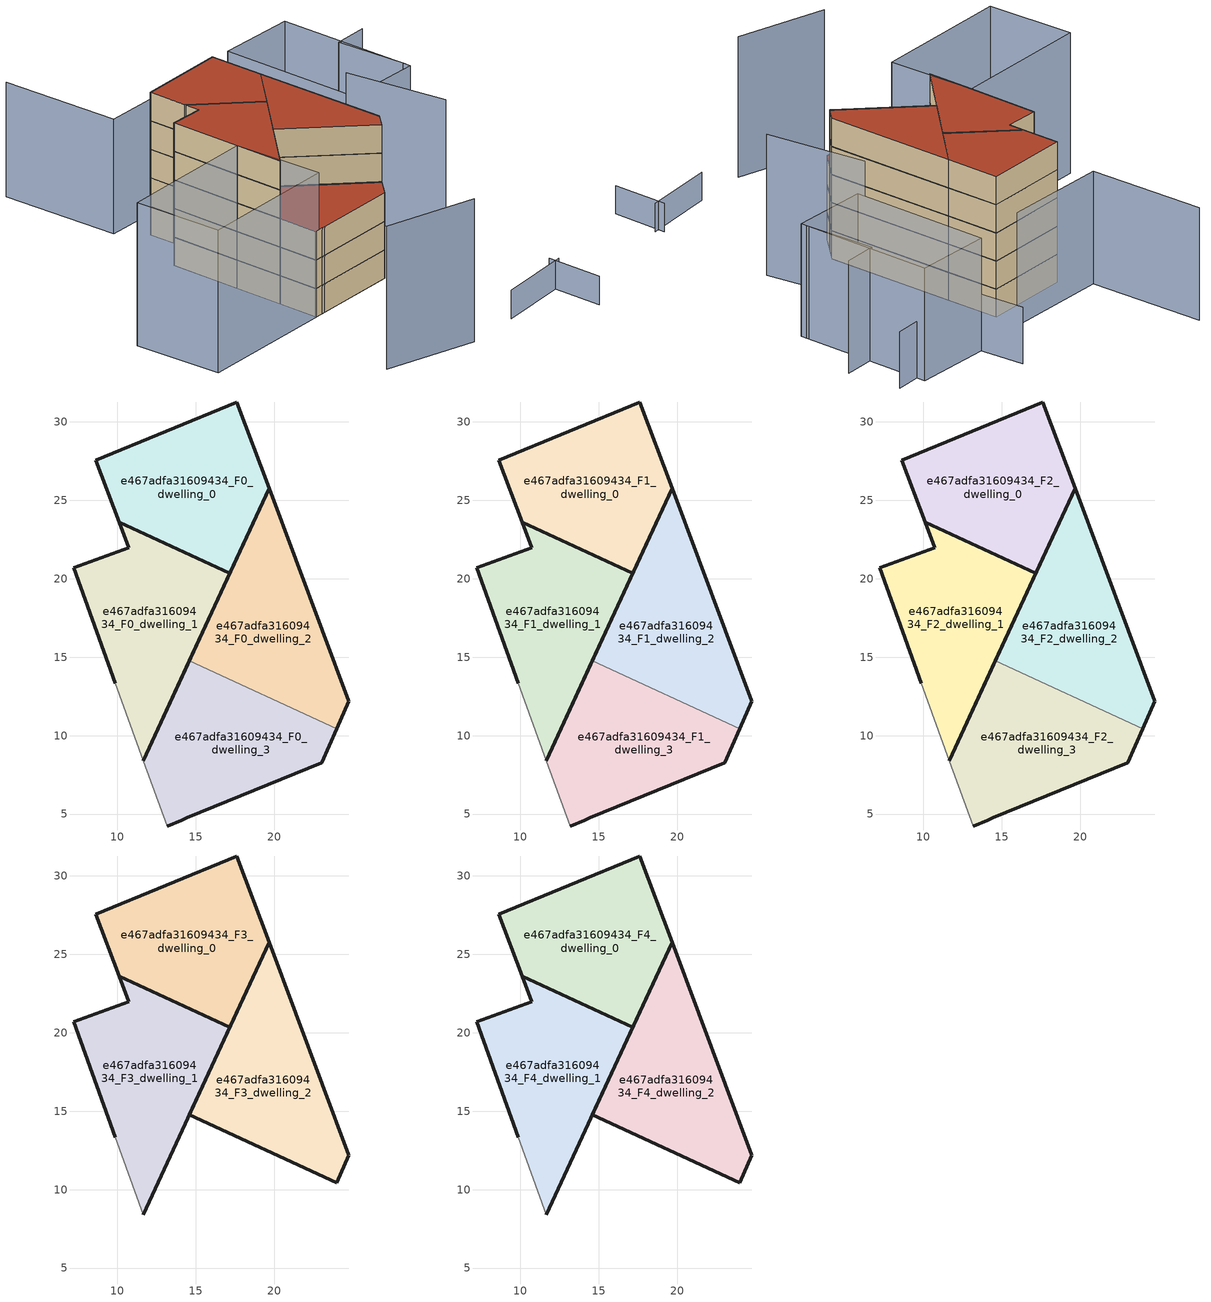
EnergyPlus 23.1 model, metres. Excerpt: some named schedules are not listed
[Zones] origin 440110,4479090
e467adfa31609434_F0_dwelling_0
 floor ground (EU_floor_Construction): 17.17,20.34 19.67,25.79 17.63,31.27 8.64,27.55 10.12,23.59 z0
 wall outside (EU_wall_Construction): 17.17,20.35 10.12,23.59 8.64,27.55 17.63,31.27 19.67,25.79 17.17,20.34 z0:3
e467adfa31609434_F0_dwelling_1
 floor ground (EU_floor_Construction): 11.66,8.38 17.17,20.34 10.12,23.59 10.72,21.99 7.23,20.72 9.86,13.34 z0
 wall outside (EU_wall_Construction): 9.86,13.34 7.23,20.72 10.72,21.99 10.12,23.59 17.17,20.34 11.66,8.38 z0:3
 wall adiabatic (EU_wall_Construction): 11.66,8.38 9.86,13.34 z0:3
e467adfa31609434_F0_dwelling_2
 floor ground (EU_floor_Construction): 23.99,10.45 24.75,12.2 19.67,25.79 14.6,14.77 z0
 wall outside (EU_wall_Construction): 14.6,14.77 19.67,25.79 24.75,12.2 23.99,10.45 z0:3
 wall to e467adfa31609434_F0_dwelling_3 (EU_wall_Construction): 23.99,10.45 14.6,14.77 z0:3
e467adfa31609434_F0_dwelling_3
 floor ground (EU_floor_Construction): 23.04,8.28 23.99,10.45 14.6,14.77 11.66,8.38 13.17,4.24 14.1,4.62 14.44,4.75 z0
 wall outside (EU_wall_Construction): 11.66,8.38 14.6,14.77 / 23.99,10.45 23.04,8.28 14.44,4.75 14.1,4.62 13.17,4.24 z0:3
 wall adiabatic (EU_wall_Construction): 13.17,4.24 11.66,8.38 z0:3
e467adfa31609434_F1_dwelling_0
 floor to e467adfa31609434_F0_dwelling_0 (EU_floor_Construction): 17.17,20.34 19.67,25.79 17.63,31.27 8.64,27.55 10.12,23.59 z3
 wall outside (EU_wall_Construction): 17.17,20.35 10.12,23.59 8.64,27.55 17.63,31.27 19.67,25.79 17.17,20.34 z3:6
e467adfa31609434_F1_dwelling_1
 floor to e467adfa31609434_F0_dwelling_1 (EU_floor_Construction): 11.66,8.38 17.17,20.34 10.12,23.59 10.72,21.99 7.23,20.72 9.86,13.34 z3
 wall outside (EU_wall_Construction): 9.86,13.34 7.23,20.72 10.72,21.99 10.12,23.59 17.17,20.34 11.66,8.38 z3:6
 wall adiabatic (EU_wall_Construction): 11.66,8.38 9.86,13.34 z3:6
e467adfa31609434_F1_dwelling_2
 floor to e467adfa31609434_F0_dwelling_2 (EU_floor_Construction): 23.99,10.45 24.75,12.2 19.67,25.79 14.6,14.77 z3
 wall outside (EU_wall_Construction): 14.6,14.77 19.67,25.79 24.75,12.2 23.99,10.45 z3:6
 wall to e467adfa31609434_F1_dwelling_3 (EU_wall_Construction): 23.99,10.45 14.6,14.77 z3:6
e467adfa31609434_F1_dwelling_3
 floor to e467adfa31609434_F0_dwelling_3 (EU_floor_Construction): 23.04,8.28 23.99,10.45 14.6,14.77 11.66,8.38 13.17,4.24 14.1,4.62 14.44,4.75 z3
 wall outside (EU_wall_Construction): 11.66,8.38 14.6,14.77 / 23.99,10.45 23.04,8.28 14.44,4.75 14.1,4.62 13.17,4.24 z3:6
 wall adiabatic (EU_wall_Construction): 13.17,4.24 11.66,8.38 z3:6
e467adfa31609434_F2_dwelling_0
 floor to e467adfa31609434_F1_dwelling_0 (EU_floor_Construction): 17.17,20.34 19.67,25.79 17.63,31.27 8.64,27.55 10.12,23.59 z6
 wall outside (EU_wall_Construction): 17.17,20.35 10.12,23.59 8.64,27.55 17.63,31.27 19.67,25.79 17.17,20.34 z6:9
e467adfa31609434_F2_dwelling_1
 floor to e467adfa31609434_F1_dwelling_1 (EU_floor_Construction): 11.66,8.38 17.17,20.34 10.12,23.59 10.72,21.99 7.23,20.72 9.86,13.34 z6
 wall outside (EU_wall_Construction): 9.86,13.34 7.23,20.72 10.72,21.99 10.12,23.59 17.17,20.34 11.66,8.38 z6:9
 wall adiabatic (EU_wall_Construction): 11.66,8.38 9.86,13.34 z6:9
e467adfa31609434_F2_dwelling_2
 floor to e467adfa31609434_F1_dwelling_2 (EU_floor_Construction): 23.99,10.45 24.75,12.2 19.67,25.79 14.6,14.77 z6
 wall outside (EU_wall_Construction): 14.6,14.77 19.67,25.79 24.75,12.2 23.99,10.45 z6:9
 wall to e467adfa31609434_F2_dwelling_3 (EU_wall_Construction): 23.99,10.45 14.6,14.77 z6:9
e467adfa31609434_F2_dwelling_3
 floor to e467adfa31609434_F1_dwelling_3 (EU_floor_Construction): 23.04,8.28 23.99,10.45 14.6,14.77 11.66,8.38 13.17,4.24 14.1,4.62 14.44,4.75 z6
 wall outside (EU_wall_Construction): 11.66,8.38 14.6,14.77 / 23.99,10.45 23.04,8.28 14.44,4.75 14.1,4.62 13.17,4.24 z6:9
 wall adiabatic (EU_wall_Construction): 13.17,4.24 11.66,8.38 z6:9
 roof outside (EU_roof_Construction): 23.99,10.45 23.04,8.28 14.44,4.75 14.1,4.62 13.17,4.24 11.66,8.38 14.6,14.77 z9
e467adfa31609434_F3_dwelling_0
 floor to e467adfa31609434_F2_dwelling_0 (EU_floor_Construction): 17.17,20.34 19.67,25.79 17.63,31.27 8.64,27.55 10.12,23.59 z9
 wall outside (EU_wall_Construction): 17.17,20.35 10.12,23.59 8.64,27.55 17.63,31.27 19.67,25.79 17.17,20.34 z9:12
e467adfa31609434_F3_dwelling_1
 floor to e467adfa31609434_F2_dwelling_1 (EU_floor_Construction): 11.66,8.38 17.17,20.34 10.12,23.59 10.72,21.99 7.23,20.72 9.86,13.34 z9
 wall outside (EU_wall_Construction): 9.86,13.34 7.23,20.72 10.72,21.99 10.12,23.59 17.17,20.34 11.66,8.38 z9:12
 wall adiabatic (EU_wall_Construction): 11.66,8.38 9.86,13.34 z9:12
e467adfa31609434_F3_dwelling_2
 floor to e467adfa31609434_F2_dwelling_2 (EU_floor_Construction): 23.99,10.45 24.75,12.2 19.67,25.79 14.6,14.77 z9
 wall outside (EU_wall_Construction): 24.75,12.2 23.99,10.45 14.6,14.77 19.67,25.79 24.75,12.2 z9:12
e467adfa31609434_F4_dwelling_0
 floor to e467adfa31609434_F3_dwelling_0 (EU_floor_Construction): 17.17,20.34 19.67,25.79 17.63,31.27 8.64,27.55 10.12,23.59 z12
 wall outside (EU_wall_Construction): 17.17,20.35 10.12,23.59 8.64,27.55 17.63,31.27 19.67,25.79 17.17,20.34 z12:15
 roof outside (EU_roof_Construction): 17.63,31.27 19.67,25.79 17.17,20.34 10.12,23.59 8.64,27.55 z15
e467adfa31609434_F4_dwelling_1
 floor to e467adfa31609434_F3_dwelling_1 (EU_floor_Construction): 11.66,8.38 17.17,20.34 10.12,23.59 10.72,21.99 7.23,20.72 9.86,13.34 z12
 wall outside (EU_wall_Construction): 9.86,13.34 7.23,20.72 10.72,21.99 10.12,23.59 17.17,20.34 11.66,8.38 z12:15
 wall adiabatic (EU_wall_Construction): 11.66,8.38 9.86,13.34 z12:15
 roof outside (EU_roof_Construction): 17.17,20.34 11.66,8.38 9.86,13.34 7.23,20.72 10.72,21.99 10.12,23.59 z15
e467adfa31609434_F4_dwelling_2
 floor to e467adfa31609434_F3_dwelling_2 (EU_floor_Construction): 23.99,10.45 24.75,12.2 19.67,25.79 14.6,14.77 z12
 wall outside (EU_wall_Construction): 24.75,12.2 23.99,10.45 14.6,14.77 19.67,25.79 24.75,12.2 z12:15
 roof outside (EU_roof_Construction): 19.67,25.79 24.75,12.2 23.99,10.45 14.6,14.77 z15
shading: 13.26,-8.88 23.42,-7.87 / 31.93,12.08 26.78,21.9 / -4.56,7.41 9.86,13.34 / 9.86,13.34 13.53,4.39 / 13.53,4.39 -0.88,-1.53 / -0.88,-1.53 -4.56,7.41 z0:15; 28.97,-5.31 36.35,-1.59 / 37.64,-6.89 35.56,-1.16 z0:3; 35.66,26.06 32.62,33.3 / 32.62,33.3 36.06,34.74 / 16.78,33.82 5.82,29.55 / 5.82,29.55 1.1,41.66 / 30.57,39.84 35.88,25.43 / 35.88,25.43 27.87,22.47 / 27.87,22.47 22.55,36.88 / 22.55,36.88 30.57,39.84 z0:12; 33.44,40.05 23.19,35.44 / 23.19,35.44 20.53,41.35 z0:6
[Building]
EU S2 Campaign: North Axis=0; Terrain=City; Solar Distribution=FullExterior
[Site:Location]
Madrid: Latitude=40.5; Longitude=-3.5; Time Zone=1; Elevation=609
[SizingPeriod:WeatherFileDays]
AnnualSizingPeriod: Begin Month=1; Begin Day of Month=1; End Month=12; End Day of Month=31; Day of Week for Start Day=Monday; Use Weather File Daylight Saving Period=No; Use Weather File Rain and Snow Indicators=No
[MATERIAL]
EU_InternalMass_Material: Roughness=MediumRough; Thickness=0.1; Conductivity=1; Density=1800; Specific Heat=900; Thermal Absorptance=0.9; Solar Absorptance=0.7; Visible Absorptance=0.7
[MATERIAL:NOMASS] Roughness=MediumRough; Thermal Absorptance=0.9; Solar Absorptance=0.7; Visible Absorptance=0.7
Name | Thermal Resistance
EU_wall_NoMass | 0.609216
EU_roof_NoMass | 0.513268
EU_floor_NoMass | 0.568163
[CONSTRUCTION]
EU_wall_Construction: EU_wall_NoMass
EU_roof_Construction: EU_roof_NoMass
EU_floor_Construction: EU_floor_NoMass
EU_InternalMass_Construction: EU_InternalMass_Material
[ZONE] Type=1; Multiplier=1; Ceiling Height=autocalculate; Floor Area=autocalculate; Part of Total Floor Area=Yes
Name | Volume
e467adfa31609434_F0_dwelling_0 | 216.702
e467adfa31609434_F1_dwelling_0; e467adfa31609434_F2_dwelling_0; e467adfa31609434_F3_dwelling_0; e467adfa31609434_F4_dwelling_0 | 216.703
e467adfa31609434_F0_dwelling_1 | 216.71
e467adfa31609434_F1_dwelling_1; e467adfa31609434_F2_dwelling_1; e467adfa31609434_F3_dwelling_1; e467adfa31609434_F4_dwelling_1 | 216.709
e467adfa31609434_F0_dwelling_2; e467adfa31609434_F1_dwelling_2; e467adfa31609434_F2_dwelling_2; e467adfa31609434_F3_dwelling_2; e467adfa31609434_F4_dwelling_2 | 216.69
e467adfa31609434_F0_dwelling_3; e467adfa31609434_F1_dwelling_3; e467adfa31609434_F2_dwelling_3 | 216.713
[INTERNALMASS] Construction=EU_InternalMass_Construction
Name | Zone or ZoneList | Surface Area
e467adfa31609434_F0_dwelling_0_EU_InternalMass | e467adfa31609434_F0_dwelling_0 | 72.2343
e467adfa31609434_F0_dwelling_1_EU_InternalMass | e467adfa31609434_F0_dwelling_1 | 72.2359
e467adfa31609434_F0_dwelling_2_EU_InternalMass | e467adfa31609434_F0_dwelling_2 | 72.2313
e467adfa31609434_F0_dwelling_3_EU_InternalMass | e467adfa31609434_F0_dwelling_3 | 72.2376
e467adfa31609434_F1_dwelling_0_EU_InternalMass | e467adfa31609434_F1_dwelling_0 | 72.2343
e467adfa31609434_F1_dwelling_1_EU_InternalMass | e467adfa31609434_F1_dwelling_1 | 72.2359
e467adfa31609434_F1_dwelling_2_EU_InternalMass | e467adfa31609434_F1_dwelling_2 | 72.2313
e467adfa31609434_F1_dwelling_3_EU_InternalMass | e467adfa31609434_F1_dwelling_3 | 72.2376
e467adfa31609434_F2_dwelling_0_EU_InternalMass | e467adfa31609434_F2_dwelling_0 | 72.2343
e467adfa31609434_F2_dwelling_1_EU_InternalMass | e467adfa31609434_F2_dwelling_1 | 72.2359
e467adfa31609434_F2_dwelling_2_EU_InternalMass | e467adfa31609434_F2_dwelling_2 | 72.2313
e467adfa31609434_F2_dwelling_3_EU_InternalMass | e467adfa31609434_F2_dwelling_3 | 72.2376
e467adfa31609434_F3_dwelling_0_EU_InternalMass | e467adfa31609434_F3_dwelling_0 | 96.3148
e467adfa31609434_F3_dwelling_1_EU_InternalMass | e467adfa31609434_F3_dwelling_1 | 96.3164
e467adfa31609434_F3_dwelling_2_EU_InternalMass | e467adfa31609434_F3_dwelling_2 | 96.3124
e467adfa31609434_F4_dwelling_0_EU_InternalMass | e467adfa31609434_F4_dwelling_0 | 96.3148
e467adfa31609434_F4_dwelling_1_EU_InternalMass | e467adfa31609434_F4_dwelling_1 | 96.3164
e467adfa31609434_F4_dwelling_2_EU_InternalMass | e467adfa31609434_F4_dwelling_2 | 96.3124
[OTHEREQUIPMENT] Fuel Type=Electricity; Design Level Calculation Method=Watts/Area; Power per Zone Floor Area=1; Fraction Latent=0; Fraction Radiant=0; Fraction Lost=0; Carbon Dioxide Generation Rate=0; EndUse Subcategory=EU_Step8_InternalGains
Name | Zone or ZoneList or Space or SpaceList | Schedule
EU_Step8_InternalGain_e467adfa31609434_F0_dwelling_0_f000 | e467adfa31609434_F0_dwelling_0 | EU_Step8_GainSchedule_e467adfa31609434_F0_dwelling_0_f000
EU_Step8_InternalGain_e467adfa31609434_F0_dwelling_1_f000 | e467adfa31609434_F0_dwelling_1 | EU_Step8_GainSchedule_e467adfa31609434_F0_dwelling_1_f000
EU_Step8_InternalGain_e467adfa31609434_F0_dwelling_2_f000 | e467adfa31609434_F0_dwelling_2 | EU_Step8_GainSchedule_e467adfa31609434_F0_dwelling_2_f000
EU_Step8_InternalGain_e467adfa31609434_F0_dwelling_3_f000 | e467adfa31609434_F0_dwelling_3 | EU_Step8_GainSchedule_e467adfa31609434_F0_dwelling_3_f000
EU_Step8_InternalGain_e467adfa31609434_F1_dwelling_0_f000 | e467adfa31609434_F1_dwelling_0 | EU_Step8_GainSchedule_e467adfa31609434_F1_dwelling_0_f000
EU_Step8_InternalGain_e467adfa31609434_F1_dwelling_1_f000 | e467adfa31609434_F1_dwelling_1 | EU_Step8_GainSchedule_e467adfa31609434_F1_dwelling_1_f000
EU_Step8_InternalGain_e467adfa31609434_F1_dwelling_2_f000 | e467adfa31609434_F1_dwelling_2 | EU_Step8_GainSchedule_e467adfa31609434_F1_dwelling_2_f000
EU_Step8_InternalGain_e467adfa31609434_F1_dwelling_3_f000 | e467adfa31609434_F1_dwelling_3 | EU_Step8_GainSchedule_e467adfa31609434_F1_dwelling_3_f000
EU_Step8_InternalGain_e467adfa31609434_F2_dwelling_0_f000 | e467adfa31609434_F2_dwelling_0 | EU_Step8_GainSchedule_e467adfa31609434_F2_dwelling_0_f000
EU_Step8_InternalGain_e467adfa31609434_F2_dwelling_1_f000 | e467adfa31609434_F2_dwelling_1 | EU_Step8_GainSchedule_e467adfa31609434_F2_dwelling_1_f000
EU_Step8_InternalGain_e467adfa31609434_F2_dwelling_2_f000 | e467adfa31609434_F2_dwelling_2 | EU_Step8_GainSchedule_e467adfa31609434_F2_dwelling_2_f000
EU_Step8_InternalGain_e467adfa31609434_F2_dwelling_3_f000 | e467adfa31609434_F2_dwelling_3 | EU_Step8_GainSchedule_e467adfa31609434_F2_dwelling_3_f000
EU_Step8_InternalGain_e467adfa31609434_F3_dwelling_0_f000 | e467adfa31609434_F3_dwelling_0 | EU_Step8_GainSchedule_e467adfa31609434_F3_dwelling_0_f000
EU_Step8_InternalGain_e467adfa31609434_F3_dwelling_1_f000 | e467adfa31609434_F3_dwelling_1 | EU_Step8_GainSchedule_e467adfa31609434_F3_dwelling_1_f000
EU_Step8_InternalGain_e467adfa31609434_F3_dwelling_2_f000 | e467adfa31609434_F3_dwelling_2 | EU_Step8_GainSchedule_e467adfa31609434_F3_dwelling_2_f000
EU_Step8_InternalGain_e467adfa31609434_F4_dwelling_0_f000 | e467adfa31609434_F4_dwelling_0 | EU_Step8_GainSchedule_e467adfa31609434_F4_dwelling_0_f000
EU_Step8_InternalGain_e467adfa31609434_F4_dwelling_1_f000 | e467adfa31609434_F4_dwelling_1 | EU_Step8_GainSchedule_e467adfa31609434_F4_dwelling_1_f000
EU_Step8_InternalGain_e467adfa31609434_F4_dwelling_2_f000 | e467adfa31609434_F4_dwelling_2 | EU_Step8_GainSchedule_e467adfa31609434_F4_dwelling_2_f000
[ZONEVENTILATION:DESIGNFLOWRATE] Schedule=EU_AlwaysOn; Design Flow Rate Calculation Method=AirChanges/Hour; Air Changes per Hour=0.752966; Ventilation Type=Natural; Fan Pressure Rise=0; Fan Total Efficiency=1; Constant Term Coefficient=1; Temperature Term Coefficient=0; Velocity Term Coefficient=0; Velocity Squared Term Coefficient=0; Minimum Indoor Temperature=-100; Maximum Indoor Temperature=100; Delta Temperature=-100; Minimum Outdoor Temperature=-100; Maximum Outdoor Temperature=100; Maximum Wind Speed=40
Name | Zone or ZoneList or Space or SpaceList
EU_ConstantAir_e467adfa31609434_F0_dwelling_0 | e467adfa31609434_F0_dwelling_0
EU_ConstantAir_e467adfa31609434_F0_dwelling_1 | e467adfa31609434_F0_dwelling_1
EU_ConstantAir_e467adfa31609434_F0_dwelling_2 | e467adfa31609434_F0_dwelling_2
EU_ConstantAir_e467adfa31609434_F0_dwelling_3 | e467adfa31609434_F0_dwelling_3
EU_ConstantAir_e467adfa31609434_F1_dwelling_0 | e467adfa31609434_F1_dwelling_0
EU_ConstantAir_e467adfa31609434_F1_dwelling_1 | e467adfa31609434_F1_dwelling_1
EU_ConstantAir_e467adfa31609434_F1_dwelling_2 | e467adfa31609434_F1_dwelling_2
EU_ConstantAir_e467adfa31609434_F1_dwelling_3 | e467adfa31609434_F1_dwelling_3
EU_ConstantAir_e467adfa31609434_F2_dwelling_0 | e467adfa31609434_F2_dwelling_0
EU_ConstantAir_e467adfa31609434_F2_dwelling_1 | e467adfa31609434_F2_dwelling_1
EU_ConstantAir_e467adfa31609434_F2_dwelling_2 | e467adfa31609434_F2_dwelling_2
EU_ConstantAir_e467adfa31609434_F2_dwelling_3 | e467adfa31609434_F2_dwelling_3
EU_ConstantAir_e467adfa31609434_F3_dwelling_0 | e467adfa31609434_F3_dwelling_0
EU_ConstantAir_e467adfa31609434_F3_dwelling_1 | e467adfa31609434_F3_dwelling_1
EU_ConstantAir_e467adfa31609434_F3_dwelling_2 | e467adfa31609434_F3_dwelling_2
EU_ConstantAir_e467adfa31609434_F4_dwelling_0 | e467adfa31609434_F4_dwelling_0
EU_ConstantAir_e467adfa31609434_F4_dwelling_1 | e467adfa31609434_F4_dwelling_1
EU_ConstantAir_e467adfa31609434_F4_dwelling_2 | e467adfa31609434_F4_dwelling_2
[HVACTEMPLATE:THERMOSTAT] Constant Heating Setpoint=20; Constant Cooling Setpoint=50
EU_HeatOnly_e467adfa31609434_F0_dwelling_0; EU_HeatOnly_e467adfa31609434_F0_dwelling_1; EU_HeatOnly_e467adfa31609434_F0_dwelling_2; EU_HeatOnly_e467adfa31609434_F0_dwelling_3; EU_HeatOnly_e467adfa31609434_F1_dwelling_0; EU_HeatOnly_e467adfa31609434_F1_dwelling_1; EU_HeatOnly_e467adfa31609434_F1_dwelling_2; EU_HeatOnly_e467adfa31609434_F1_dwelling_3; EU_HeatOnly_e467adfa31609434_F2_dwelling_0; EU_HeatOnly_e467adfa31609434_F2_dwelling_1; EU_HeatOnly_e467adfa31609434_F2_dwelling_2; EU_HeatOnly_e467adfa31609434_F2_dwelling_3; EU_HeatOnly_e467adfa31609434_F3_dwelling_0; EU_HeatOnly_e467adfa31609434_F3_dwelling_1; EU_HeatOnly_e467adfa31609434_F3_dwelling_2; EU_HeatOnly_e467adfa31609434_F4_dwelling_0; EU_HeatOnly_e467adfa31609434_F4_dwelling_1; EU_HeatOnly_e467adfa31609434_F4_dwelling_2
[HVACTEMPLATE:ZONE:IDEALLOADSAIRSYSTEM] System Availability Schedule=EU_AlwaysOn; Maximum Heating Supply Air Temperature=50; Minimum Cooling Supply Air Temperature=13; Maximum Heating Supply Air Humidity Ratio=0.0156; Minimum Cooling Supply Air Humidity Ratio=0.0077; Heating Limit=NoLimit; Cooling Limit=NoLimit; Heating Availability Schedule=EU_AlwaysOn; Cooling Availability Schedule=EU_CoolingOff; Dehumidification Control Type=ConstantSensibleHeatRatio; Cooling Sensible Heat Ratio=0.7; Dehumidification Setpoint=60; Humidification Control Type=None; Humidification Setpoint=30; Outdoor Air Method=None; Outdoor Air Flow Rate per Person=0.00944; Outdoor Air Flow Rate per Zone Floor Area=0; Outdoor Air Flow Rate per Zone=0; Demand Controlled Ventilation Type=None; Outdoor Air Economizer Type=NoEconomizer; Heat Recovery Type=None; Sensible Heat Recovery Effectiveness=0.7; Latent Heat Recovery Effectiveness=0.65
Name | Template Thermostat
e467adfa31609434_F0_dwelling_0 | EU_HeatOnly_e467adfa31609434_F0_dwelling_0
e467adfa31609434_F0_dwelling_1 | EU_HeatOnly_e467adfa31609434_F0_dwelling_1
e467adfa31609434_F0_dwelling_2 | EU_HeatOnly_e467adfa31609434_F0_dwelling_2
e467adfa31609434_F0_dwelling_3 | EU_HeatOnly_e467adfa31609434_F0_dwelling_3
e467adfa31609434_F1_dwelling_0 | EU_HeatOnly_e467adfa31609434_F1_dwelling_0
e467adfa31609434_F1_dwelling_1 | EU_HeatOnly_e467adfa31609434_F1_dwelling_1
e467adfa31609434_F1_dwelling_2 | EU_HeatOnly_e467adfa31609434_F1_dwelling_2
e467adfa31609434_F1_dwelling_3 | EU_HeatOnly_e467adfa31609434_F1_dwelling_3
e467adfa31609434_F2_dwelling_0 | EU_HeatOnly_e467adfa31609434_F2_dwelling_0
e467adfa31609434_F2_dwelling_1 | EU_HeatOnly_e467adfa31609434_F2_dwelling_1
e467adfa31609434_F2_dwelling_2 | EU_HeatOnly_e467adfa31609434_F2_dwelling_2
e467adfa31609434_F2_dwelling_3 | EU_HeatOnly_e467adfa31609434_F2_dwelling_3
e467adfa31609434_F3_dwelling_0 | EU_HeatOnly_e467adfa31609434_F3_dwelling_0
e467adfa31609434_F3_dwelling_1 | EU_HeatOnly_e467adfa31609434_F3_dwelling_1
e467adfa31609434_F3_dwelling_2 | EU_HeatOnly_e467adfa31609434_F3_dwelling_2
e467adfa31609434_F4_dwelling_0 | EU_HeatOnly_e467adfa31609434_F4_dwelling_0
e467adfa31609434_F4_dwelling_1 | EU_HeatOnly_e467adfa31609434_F4_dwelling_1
e467adfa31609434_F4_dwelling_2 | EU_HeatOnly_e467adfa31609434_F4_dwelling_2
